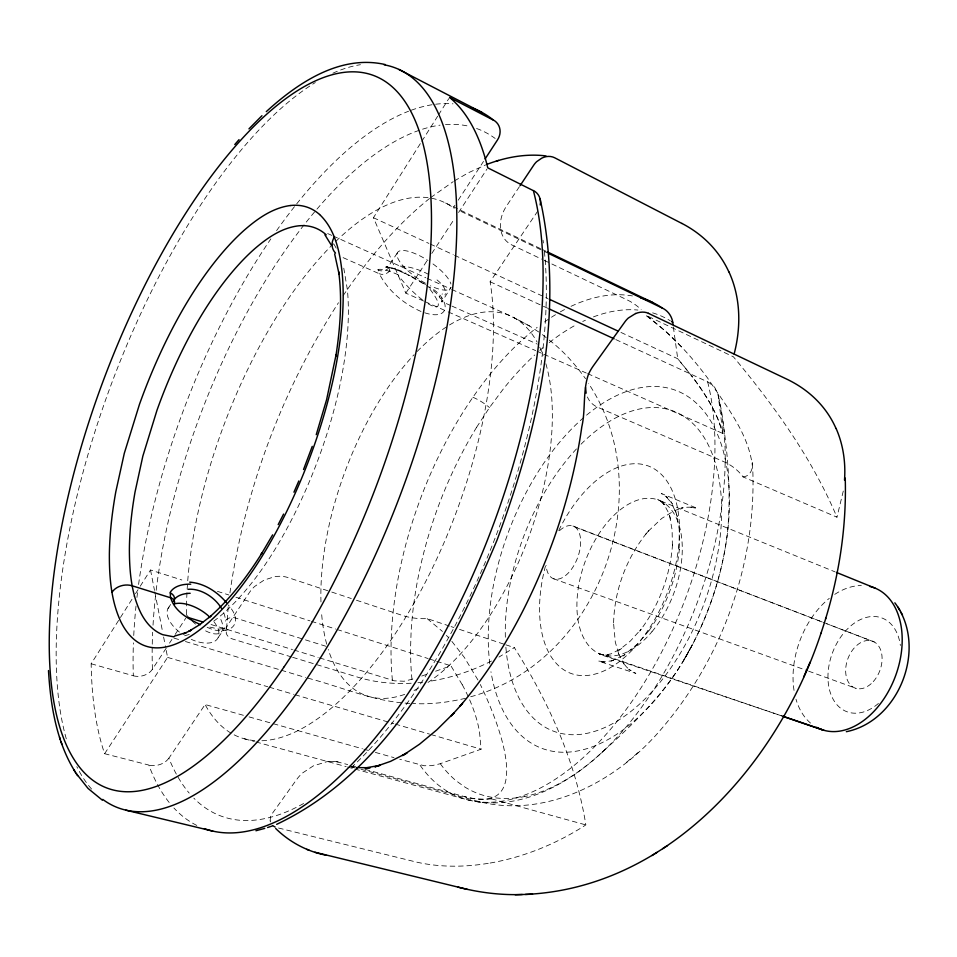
<?xml version="1.0" encoding="UTF-8"?>
<svg xmlns="http://www.w3.org/2000/svg" width="957" height="957" viewBox="0 0 957 957"><rect width="100%" height="100%" fill="white"/><g stroke="black" fill="none" stroke-linecap="round" stroke-linejoin="round"><path stroke-width="0.72" stroke-dasharray="4.79 3.59" d="M228.185 606.882L226.235 633.139A12.632 9.343 -13.5 0 0 232.515 638.989L291.347 656.909M229.943 592.862C244.753 489.924 282.076 390.109 338.467 302.723M225.936 630.089L226.354 628.007A16.197 11.974 -13.6 0 1 227.826 624.969L249.382 592.574A35.325 26.425 -14.8 0 1 254.622 586.485L264.144 580.05L274.803 576.676A23.399 17.573 -14.7 0 1 287.866 577.514L327.82 590.756M843.284 491.061L836.956 517.199L743.027 476.885A79.192 57.91 -28.4 0 0 723.121 461.382L597.599 407.192A28.889 22.633 -29.4 0 1 587.957 398.136L587.347 396.976M476.598 427.289L489.505 407.562L503.215 389.116A256.763 138.681 -69.5 0 1 534.724 354.999M169.186 802.492A384.391 165.154 -69.5 0 1 148.802 765.062L104.624 753.709A390.217 159.568 -69.5 0 1 91.166 663.763L119.649 618.76M120.45 617.504L134.686 595.003M135.475 593.747L139.435 587.502M140.224 586.246L150.512 569.989L181.842 579.99M423.592 301.012L405.828 293.141L373.445 217.706L421.02 142.533M421.822 141.277L437.672 116.216M438.473 114.972L448.773 98.679M167.989 608.556L170.932 603.975M397.299 252.995L388.662 266.058L385.635 267.17L387.477 267.135M133.286 675.798A14.439 10.491 -10.5 0 0 152.354 669.29L166.243 648.128M169.497 643.152L171.925 639.408M175.179 634.419L185.73 618.234M186.507 614.274A286.43 124.075 -69.5 0 1 283.547 305.941A286.43 124.075 -69.5 0 1 453.307 207.729L454.934 205.229M458.2 200.216L483.488 161.422M104.624 753.709L167.595 657.411L165.322 645.76M405.828 293.141L428.545 258.402M431.786 253.449L454.503 218.71M458.559 212.502L486.957 169.09M519.412 186.663L506.6 205.934A38.818 32.849 -31.5 0 0 502.365 214.284C499.71 221.629 499.363 230.314 503.418 237.228A25.516 21.64 -30.8 0 0 511.816 244.932L541.626 259.12M243.401 715.298L205.085 704.531L168.899 758.195A366.77 159.675 -69.5 0 0 189.199 793.09M261.895 740.742A286.43 124.075 -69.5 0 0 429.502 574.033A286.43 124.075 -69.5 0 0 490.116 281.765L537.523 211.437M218.196 637.47L225.039 627.84L223.172 628.964L224.261 628.45L219.081 629.096L206.652 626.44M343.156 295.629C367.536 259.682 395.6 225.78 429.549 198.47M646.394 533.42C625.854 559.067 613.951 591.737 613.581 624.622L613.593 623.462L615.303 642.135L619.083 655.222L618.437 653.499L624.155 664.182L622.947 662.567L626.452 666.909L630.388 670.546L628.773 669.254L635.891 673.417L598.328 661.012L605.96 662.029L602.719 662.088L613.772 660.486L610.686 661.347L625.447 654.409L623.019 655.928L638.056 643.487L649.324 630.184L648.368 631.512C665.761 607.456 676.575 578.638 679.35 549.091L679.207 550.694L679.195 529.077L676.42 513.861L677.257 516.577L675.355 510.416L676.216 513.239L670.749 501.54L672.52 504.207L665.282 495.63L667.687 497.796L661.299 493.477L697.33 508.406L689.746 507.066L691.815 507.15L686.468 507.258L680.977 508.179L682.951 507.748L674.47 510.619L661.813 518.371L648.248 531.243M645.688 534.245L649.013 530.345M354.784 768.997L466.561 799.573C516.445 812.565 566.353 785.781 601.953 752.405C636.728 721.052 671.168 687.485 692.174 644.994L683.525 660.581C706.948 621.249 722.248 577.047 727.595 531.554C731.662 485.737 726.889 439.203 717.989 394.164L714.652 387.262L708.766 382.393L615.435 339.412M601.953 752.405L607.946 746.651M360.968 769.249L473.392 800.064C543.145 820.819 616.009 782.204 660.725 729.712C721.482 659.469 755.504 565.934 752.896 473.009C751.759 436.739 726.698 407.084 707.63 378.099C690.093 354.521 669.768 332.761 646.011 315.343A70.746 56.439 -29.2 0 0 645.102 314.171M626.596 762.286L630.627 758.877M634.443 755.623L638.271 752.381M430.698 197.585L453.235 181.627M490.151 863.047C524.233 857.089 556.83 843.667 585.84 824.922C575.839 761.628 548.349 701.565 514.364 647.638L498.932 657.076M454.408 180.897L468.392 172.762L485.666 164.903M491.443 661.036C471.825 671.036 450.651 678.07 428.868 681.396M365.119 769.344L464.348 796.571C539.437 817.613 494.685 713.91 480.318 684.518M462.303 684.769A223.424 114.936 33.6 0 1 479.529 732.057L481.084 749.211L439.813 763.842L431.894 765.66L424.095 765.732L399.739 759.26M462.255 684.757L450.938 665.821L433.916 671.802M319.602 657.914L394.451 680.834L404.117 681.252L414.417 678.609M421.738 676.061L426.607 674.35M470.688 696.756C597.993 662.328 661.526 493.058 588.435 383.326M184.629 635.783L189.51 634.395M465.497 698.299C448.235 702.33 430.447 704.639 412.718 703.503M743.027 476.885C750.204 476.454 753.41 468.643 752.262 462.351M328.203 761.557L336.924 761.76L347.702 764.571M409.823 703.371C374.223 701.948 341.087 686.648 307.006 677.927M475.569 801.464L480.139 802.002M389.714 267.434L386.161 266.955L394.32 268.893L393.435 268.582L404.895 273.224L426.906 285.676L435.435 292.352L439.777 296.969L439.119 296.06L442.014 301.981L442.134 300.558L441.871 301.898L450.998 287.339A31.952 10.336 34 0 1 430.399 285.796M351.985 766.976L354.389 767.37L351.829 766.701M278.535 828.02L414.19 861.539A160.142 109.254 -20.9 0 0 490.163 862.999M244.442 738.804L254.466 741.555M255.902 741.938L346.183 766.641M347.618 767.036L353.348 768.603M353.073 766.043L355.777 766.784M349.449 766.09L353.767 767.275M491.587 798.88L585.84 824.922M249.071 716.901L362.416 748.757M363.851 749.164L369.593 750.778M375.335 752.393L393.997 757.645M91.166 663.763L133.322 675.738A384.391 165.154 -69.5 0 1 133.418 642.865M167.595 657.411L267.804 686.755M269.228 687.174L293.572 694.303M294.995 694.722L393.77 723.648M395.205 724.066L429.561 734.127M430.985 734.545L481.084 749.211M173.995 638.104L179.713 639.814M185.431 641.525L279.827 669.792M281.262 670.223L305.57 677.508M292.651 657.303L358.038 677.257A144.029 107.926 -20 0 0 411.582 683.202M424.717 312.795C453.187 321.971 449.312 296.718 429.083 286.944M211.054 624.526L292.483 649.564M293.907 650.006L318.179 657.471M326.026 646.298L234.848 617.827A7.237 5.371 -13.2 0 0 225.134 621.009M217.43 591.342L228.819 594.967M235.948 597.24L309.984 620.866M311.408 621.308L335.608 629.036M337.031 629.491L428.162 658.56M429.585 659.014L435.279 660.832M436.703 661.287L450.938 665.821M331.768 592.072L351.303 598.532M356.471 600.242L402.203 615.375A66.787 50.147 -20.3 0 0 427.169 618.605L449.658 626.117M451.07 626.584L453.881 627.517M459.516 629.383L504.518 644.36M505.918 644.839L514.364 647.638M207.143 627.254C227.06 637.111 246.439 625.399 228.328 605.015M598.723 653.404L781.69 715.884L599.381 654.217L608.903 655.043L604.621 655.102L610.997 653.87L622.086 648.224L618.832 650.234L630.28 641.13L641.166 629.144L639.743 631.07C658.93 606.044 670.498 575.205 672.58 543.732L672.388 546.088L672.113 529.843L669.517 515.392L670.654 519.017L668.608 512.892L663.045 502.557L665.45 506.169L662.1 502.162L665.282 505.021L659.421 500.415L835.054 571.855M392.681 268.068L410.098 275.688M553.361 578.662L807.229 670.654M808.629 671.168L856.324 688.442M575.217 527.187L825.592 623.294M874.279 641.98L826.405 623.605L871.061 640.747M572.98 526.015L825.09 623.055M421.056 311.492C403.675 303.895 388.075 290.677 379.259 273.738L342.462 257.349M424.956 301.611L446.835 311.3M448.199 311.898L535.681 350.621M537.044 351.231L542.511 353.647M543.875 354.257L586.246 373.015M587.622 373.613L722.93 433.521L718.109 394.703M450.663 305.534L444.61 302.831A7.788 6.532 -24.6 0 1 442.29 293.835M451.871 306.061L537.32 344.113M327.665 233.544L331.756 235.386M333.12 235.996L425.793 277.745M427.157 278.367L450.316 288.799M451.68 289.421L510.284 315.822L529.616 326.026L540.143 332.928M490.116 281.765L547.631 308.226M373.445 217.706L428.892 243.413M430.243 244.035L453.235 254.694M454.587 255.316L547.906 298.572M620.926 332.426L677.735 358.755L692.162 376.58M544.294 260.388L627.313 299.972A70.746 56.439 -29.2 0 1 641.166 309.685M445.615 203.04L540.753 248.736M542.093 249.382L546.112 251.308M540.813 249.729L458.535 210.241M544.653 251.583L547.201 252.804M453.307 207.729L454.348 208.231M411.079 276.19L417.946 279.911M529.616 326.026L514.639 318.023M418.915 280.461L421.786 282.171M657.603 499.291L661.61 501.791M422.731 282.746L425.518 284.528M427.157 618.629L442.457 631.441M542.44 334.603L548.074 339.173M549.198 340.094C563.398 350.8 575.157 364.354 585.552 378.709M681.516 346.877L665.163 330.931L646.011 315.343L733.397 356.794C774.117 405.66 812.122 458.367 836.956 517.199M446.381 635.364L448.259 637.362M451.871 641.369L464.301 657.387L478.129 680.295M333.802 243.999L336.445 248.533M343.778 268.187L347.367 289.624A220.923 85.508 -69.5 0 1 345.441 353.097C341.039 386.305 332.51 418.855 321.42 450.424A222.802 86.13 -69.5 0 1 294.218 514.603C279.109 544.581 261.357 573.518 238.652 598.376A223.041 86.297 -69.5 0 1 211.533 622.756M150.512 569.989L154.496 590.385M154.783 591.845L162.475 631.189M163.611 637.015L165.035 644.3M673.345 326.935L677.735 358.755C696.361 381.089 714.987 405.05 722.93 433.521L717.917 418.987A245.698 78.223 35.1 0 0 692.21 376.603M270.101 820.95L270.568 816.692A18.039 12.154 -15.4 0 1 272.267 813.522L296.766 779.357A39.345 26.844 -16.5 0 1 302.687 772.885L313.346 765.875L326.696 761.748A25.983 17.8 -16.4 0 1 339.591 762.322M810.519 723.085A75.615 50.96 -69.5 0 1 795.997 699.244M794.035 690.416A75.615 50.96 -69.5 0 1 829.276 598.364M834.743 594.381A75.615 50.96 -69.5 0 1 861.336 585.528M878.43 703.443A50.027 34.117 -69.5 0 1 829.767 690.87A50.027 34.117 -69.5 0 1 855.785 622.17A50.027 34.117 -69.5 0 1 900.37 645.473M168.815 758.171A15.204 10.599 -11.7 0 1 148.754 765.133M196.795 825.413A384.391 165.154 -69.5 0 1 173.899 807.983M133.741 635.508A384.391 165.154 -69.5 0 1 136.002 606.032M136.947 597.455A384.391 165.154 -69.5 0 1 137.82 590.254M138.586 584.464A384.391 165.154 -69.5 0 1 270.843 238.903M276.585 230.637A384.391 165.154 -69.5 0 1 408.591 111.227M411.259 110.222A384.391 165.154 -69.5 0 1 452.996 103.835M91.597 789.07A395.062 154.735 -69.5 0 1 76.823 766.677M66.296 738.84A395.062 154.735 -69.5 0 1 113.369 378.745A395.062 154.735 -69.5 0 1 315.296 82.553M332.869 73.199A395.062 154.735 -69.5 0 1 360.466 64.693M417.156 351.47A203.147 97.506 -69.5 0 1 537.14 342.151M539.712 347.188A203.147 97.506 -69.5 0 1 543.157 355.442M545.873 363.732A203.147 97.506 -69.5 0 1 428.018 682.413M418.305 688.286A203.147 97.506 -69.5 0 1 411.055 691.851M404.679 694.387A203.147 97.506 -69.5 0 1 328.287 649.528M326.72 644.193A203.147 97.506 -69.5 0 1 321.468 611.894M320.966 601.977A203.147 97.506 -69.5 0 1 414.022 354.772M558.732 530.477A110.701 62.241 -69.5 0 1 674.087 495.343A110.701 62.241 -69.5 0 1 608.365 668.74A110.701 62.241 -69.5 0 1 545.98 564.128M718.384 396.354A254.275 137.365 -69.5 0 1 724.03 430.566L725.059 447.529A257.553 138.968 -69.5 0 1 710.644 560.838M411.977 679.446A253.892 136.983 -69.5 0 1 410.589 647.686L411.067 632.685A258.019 139.447 -69.5 0 1 427.516 539.006A250.447 134.913 -69.5 0 1 437.768 507.808A256.931 138.801 -69.5 0 1 476.61 427.3M440.268 763.686A254.442 137.389 -69.5 0 0 455.963 780.637L464.121 786.582A257.672 139.112 -69.5 0 0 524.316 796.607M710.656 560.838A250.913 135.762 -69.5 0 1 698.227 599.895A257.612 138.98 -69.5 0 1 642.59 705.871A250.782 135.667 -69.6 0 1 619.801 734.234A257.636 139.028 -69.5 0 1 547.56 789.238A250.734 135.499 -69.6 0 1 524.316 796.631M472.89 397.263A26.09 9.558 35 0 1 489.505 407.562M539.868 350.382A256.763 138.681 -69.5 0 1 542.978 347.714M549.234 342.618A256.763 138.681 -69.5 0 1 564.032 332.007A251.009 135.368 -69.4 0 1 576.844 324.423M582.729 321.48A257.792 139.244 -69.6 0 1 585.409 320.236M593.448 316.899A257.792 139.244 -69.6 0 1 637.9 310.056M652.638 312.855A254.454 137.365 -69.5 0 1 670.307 320.798M489.817 663.943A191.101 107.112 -69.5 0 1 649.576 386.604A191.101 107.112 -69.5 0 1 688.262 652.243A191.101 107.112 -69.5 0 1 490.953 671.73M707.642 381.831A265.723 141.564 -69.5 0 1 623.964 712.451A265.723 141.564 -69.5 0 1 419.836 764.906M392.406 680.295A265.723 141.564 -69.5 0 1 537.176 327.378M544.545 321.935A265.723 141.564 -69.5 0 1 555.491 314.721M560.323 311.886A265.723 141.564 -69.5 0 1 566.305 308.644M571.018 306.324A265.723 141.564 -69.5 0 1 632.445 295.94M581.031 444.204A170.92 96.238 -69.5 0 1 718.683 476.969A170.92 96.238 -69.5 0 1 631.249 711.171A170.92 96.238 -69.5 0 1 505.775 645.76M505.356 637.23A170.92 96.238 -69.5 0 1 577.083 448.271M214.165 622.014A28.997 15.121 31.6 0 1 215.648 640.652A28.997 15.121 31.6 0 1 191.304 639.372M179.461 632.11A28.997 15.121 31.6 0 1 171.064 605.267M223.711 612.815A28.77 19.008 38.2 0 1 225.505 621.129M220.84 619.454A28.794 12.19 43.9 0 1 205.169 630.639M195.587 624.131A28.794 12.19 43.9 0 1 184.545 612.384M425.434 283.248A31.952 10.336 34 0 1 396.999 254.131A31.952 10.336 34 0 1 427.958 260.483M432.983 263.929A31.952 10.336 34 0 1 450.914 283.99M400.146 266.118A31.485 13.219 21.6 0 1 431.535 276.095M437.026 279.934A31.485 13.219 21.6 0 1 444.957 294.935M429.992 289.301A31.689 7.297 45.1 0 1 427.217 303.178M422.384 299.792A31.689 7.297 45.1 0 1 397.825 274.575M389.619 267.661A31.808 5.407 29.2 0 1 406.091 273.212M389.714 270.209A31.21 7.465 44.2 0 1 388.913 267.17M389.068 267.314A7.967 7.465 0.8 0 1 378.23 269.958A36.701 9.714 41.9 0 0 379.02 273.582M389.989 270.412A7.967 6.831 -21.4 0 1 379.259 273.738M377.728 269.647A38.89 8.027 30.1 0 1 397.992 274.659M254.789 740.598A286.43 124.075 -69.5 0 1 205.085 704.531M476.562 128.489A366.77 159.675 -69.5 0 1 495.176 138.466M543.05 240.195A366.77 159.675 -69.5 0 1 543.42 242.994M544.401 251.571A366.77 159.675 -69.5 0 1 351.662 767.335M303.608 803.497A366.77 159.675 -69.5 0 1 193.84 798.162M152.438 669.314A366.77 159.675 -69.5 0 1 152.653 632.254M153.024 625.172A366.77 159.675 -69.5 0 1 155.501 596.235M156.182 590.349A366.77 159.675 -69.5 0 1 440.041 125.164M445.495 124.589A366.77 159.675 -69.5 0 1 469.576 126.408M559.486 530.704A28.088 15.204 -69.5 0 1 580.361 537.523A28.088 15.204 -69.5 0 1 565.778 575.36A28.088 15.204 -69.5 0 1 546.124 565.36M270.424 821.931A14.128 9.522 -15.4 0 1 270.245 820.915M491.599 798.868A74.263 50.769 -21.1 0 1 464.336 796.595M422.683 682.221A144.029 107.926 -20 0 1 417.24 682.796M651.956 631.704A82.326 47.084 -69.5 0 0 659.696 500.547A82.326 47.084 -69.5 0 0 577.095 599.178A82.326 47.084 -69.5 0 0 651.956 631.704M873.239 681.635A25.014 17.059 -69.5 0 0 872.724 641.25A25.014 17.059 -69.5 0 0 845.653 671.036A25.014 17.059 -69.5 0 0 873.239 681.635"/><path stroke-width="1.44" d="M635.711 313.441L628.342 318.023A20.48 16.257 -31.8 0 0 624.933 321.827L593.208 366.041A43.771 34.237 -29.9 0 0 588.196 375.048C582.705 391.676 585.708 409.871 581.796 426.906C576.652 463.2 567.657 498.884 555.742 533.539C533.862 595.828 503.059 655.724 460.042 706.134L462.566 703.311L451.333 715.836L454.013 712.845L436.787 729.892L419.573 744.175L402.598 755.575L406.952 752.968L390.612 761.341L374.857 766.844L379.953 765.349L365.06 767.993L370.215 767.705L356.231 767.622M844.505 480.115C845.785 462.566 843.225 444.61 836.095 428.461M734.127 353.97C741.22 327.007 740.742 297.376 728.899 271.8M820.903 633.462C837.83 583.591 846.801 530.8 845.234 478.081M316.241 434.681L326.588 399.715L336.11 354.604L335.883 356.088C340.178 328.287 342.379 299.864 338.706 271.86L339.137 274.444L334.663 253.964M825.58 618.928L825.831 618.186M821.034 633.115C778.519 762.179 669.469 888.108 525.429 894.436M312.257 446.369L303.536 469.528M803.736 676.91L810.124 662.112M293.943 492.197L298.835 480.94M278.188 524.615L283.595 514.065M272.637 534.855L261.201 554.306L262.003 553.014C247.145 576.628 230.123 599.214 208.973 617.588L211.007 615.901L199.714 624.67L188.828 631.321L191.448 630.065L183.565 633.833L186.232 632.565L174.413 636.13M485.115 158.922L497.353 140.153A16.281 14.367 -32.8 0 0 493.19 119.9A384.391 165.154 -69.5 0 0 471.478 107.782M520.094 185.646L533.731 165.154A18.123 15.539 -34 0 1 536.674 161.661L541.734 158.168A14.211 12.202 -34.1 0 1 554.629 157.749L681.922 223.471M234.776 144.531L239.023 139.662M248.952 128.86L261.943 115.725M266.297 111.634C297.902 82.709 340.393 54.214 385.36 64.586M662.687 848.68L667.508 845.605M651.992 855.558L656.981 852.376M276.657 824.336C389.092 771.198 450.771 650.138 496.898 540.466C536.997 432.66 565.778 313.465 540.071 198.877M486.981 164.353C505.691 157.187 526.003 153.467 546.004 155.919M496.216 161.219L498.537 160.429M267.577 827.518L272.087 826.035M264.778 828.379L255.914 830.748M846.359 731.698C900.035 720.812 927.931 646.418 894.855 602.814M290.27 205.528C272.47 207.896 257.301 218.818 244.107 230.326A241.02 92.111 -69.6 0 0 211.975 265.567C192.656 290.796 176.782 318.514 163.145 347.176A241.296 92.327 -69.5 0 0 139.459 404.368L124.29 453.343L115.785 491.874A238.568 91.13 -69.5 0 0 109.373 554.45C109.301 577.298 111.06 600.96 120.929 621.906A238.257 90.903 -69.5 0 0 143.825 645.377C158.838 651.466 175.43 645.532 188.505 637.565A240.123 91.429 -69.5 0 0 224.476 606.822C248.952 579.918 268.056 548.6 284.361 516.206A239.86 91.226 -69.5 0 0 313.824 446.608C325.858 412.419 335.106 377.154 339.95 341.206A237.85 90.592 -69.6 0 0 342.163 272.841C339.855 252.122 335.345 229.441 319.59 214.5M458.104 887.151C479.014 892.546 500.702 895.297 522.319 894.508M515.189 894.735L532.523 894.209M173.923 636.86L162.869 634.718A221.27 85.771 -69.5 0 1 140.954 613.186C131.384 593.866 129.506 571.808 129.386 550.55A221.534 85.986 -69.5 0 1 135.021 492.113L142.856 456.082L156.984 410.242A224.046 87.087 -69.5 0 1 179.174 356.758C191.974 330.021 206.903 304.182 225.122 280.736A223.806 86.896 -69.6 0 1 255.363 248.186C267.769 237.599 282.1 227.658 298.74 225.816A221.187 85.711 -69.6 0 1 326.205 234.824M189.701 582.155C204.26 583.208 217.371 591.845 226.582 602.79M325.87 855.139C306.982 851.443 289.385 841.957 275.664 828.475M125.881 810.184L212.861 831.131M467.375 889.388L314.937 852.244M187.572 617.301L202.86 622.002M783.113 716.386L823.917 730.299L782.264 716.087M306.707 849.337L309.003 850.151M836.43 572.418L875.153 588.16M200.432 624.646C188.433 618.988 174.653 611.415 170.669 597.802A33.758 19.068 21.4 0 1 170.525 593.053M548.983 308.848L614.083 338.79M549.258 299.206L618.222 331.17M648.439 313.346L786.666 379.08A171.734 126.049 -28.8 0 1 836.011 428.497M547.452 251.954L653.308 302.807M548.481 253.414L662.124 307.975C668.608 310.869 672.711 317.628 673.022 324.638M398.913 69.454L482.352 112.699M493.13 119.996L449.575 97.423A390.217 159.568 -69.5 0 1 487.771 167.846L533.384 190.658A384.391 165.154 -69.5 0 1 451.118 620.399A384.391 165.154 -69.5 0 1 204.236 828.606M102.363 800.184L88.044 788.436L76.046 773.268M324.937 234.86L331.493 245.423M48.484 670.558C50.565 705.536 56.403 741.807 75.244 772M73.713 769.643L77.589 775.66M898.073 607.181L899.759 610.159M900.86 612.085L902.463 614.908M59.537 737.201L60.351 739.641M61.116 741.914L61.942 744.39M586.127 393.171L585.54 387.477M869.865 586.462A75.615 50.96 -69.5 0 1 895.178 676.862A75.615 50.96 -69.5 0 1 816.56 727.284M384.164 64.813A395.062 154.735 -69.5 0 1 398.435 499.865A395.062 154.735 -69.5 0 1 102.746 799.394M671.503 321.552A254.454 137.365 -69.5 0 1 672.699 322.33M640.664 297.842A265.723 141.552 -69.5 0 1 662.124 307.975M335.476 253.079A16.197 14.08 -19.5 0 1 334.28 237.145M290.27 205.54A238.161 90.819 -69.6 0 1 319.578 214.512M111.993 592.323A15.085 11.305 -9.4 0 1 132.198 585.792L170.669 597.802A7.429 5.563 -10.9 0 1 174.497 603.568M174.318 603.879A28.997 15.121 31.6 0 1 208.674 616.081M173.325 600.984A29.212 16.903 18.9 0 1 190.18 593.28M170.549 593.065A7.393 5.886 7.4 0 1 173.707 601.128M188.074 589.321A28.77 19.008 38.2 0 1 221.617 608.592M170.011 592.826A35.78 20.193 21.9 0 1 190.754 584.177M533.456 190.563A17.274 14.762 -31.5 0 1 540.215 204.918M275.126 827.004A14.128 9.522 -15.4 0 1 272.709 825.496M681.946 223.448A153.335 122.675 -29.7 0 1 728.827 271.836M635.735 313.525A15.994 12.716 -31.8 0 1 648.475 313.31M284.277 666.598A380.408 146.313 -69.5 0 0 379.355 78.019A380.408 146.313 -69.5 0 0 57.324 550.67A380.408 146.313 -69.5 0 0 284.277 666.598"/></g></svg>
